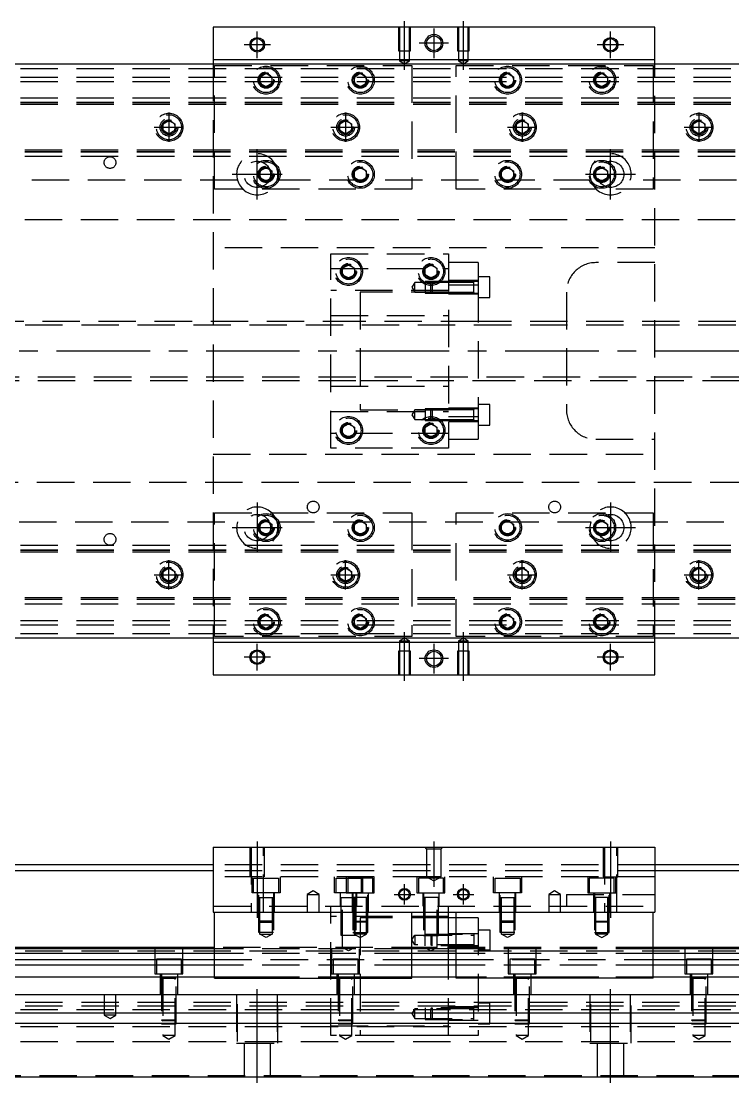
# Model space of a CAD drawing. Extents: x -15 to 942, y -307 to 112.
# Drawn here: x 226.8 to 468.5, y -248.6 to 112 of the extents above; entities that cross this region are included whole.
import ezdxf

# ---------------------------------------------------------------- set-up
doc = ezdxf.new("R2010")
doc.units = 0
doc.linetypes.add('CENTER', pattern=[50.8, 31.75, -6.35, 6.35, -6.35])
doc.linetypes.add('DASHED', pattern=[19.05, 12.7, -6.35])
doc.layers.get('0').update_dxf_attribs({"linetype": 'CONTINUOUS'})
doc.layers.add('CENTER', color=1, linetype='CENTER')

msp = doc.modelspace()

# ---------------------------------------------------------------- linework, layer by layer
at = {"color": 7, "linetype": 'CONTINUOUS'}
for p, q in [((442, 110), (292, 110)), ((292, 110), (292, 99)), ((442, 99), (442, 110)), ((3, 97.5), (731, 97.5)), ((292, 99), (442, 99)), ((292, 99), (292, 97.5)), ((442, 97.5), (442, 99)), ((731, -97.5), (3, -97.5)), ((292, -97.5), (292, -99)), ((442, -99), (292, -99)), ((292, -99), (292, -110)), ((442, -99), (442, -97.5)), ((442, -110), (442, -99)), ((292, -110), (442, -110)), ((292, -168.55), (292, -190.55)), ((292, -168.55), (442, -168.55)), ((442, -168.55), (442, -190.55)), ((292, -174.55), (3, -174.55)), ((292, -176.55), (11, -176.55)), ((731, -174.55), (442, -174.55)), ((723, -176.55), (442, -176.55)), ((292, -190.55), (442, -190.55)), ((292.5, -213.05), (292.5, -190.55)), ((359.5, -213.05), (359.5, -190.55)), ((372, -203.05), (372, -190.55)), ((374.5, -213.05), (374.5, -190.55)), ((441.5, -213.05), (441.5, -190.55)), ((374.5, -192.55), (372, -192.55)), ((372, -203.05), (372, -192.55)), ((292.5, -203.05), (17, -203.05)), ((292.5, -204.589608), (17, -204.589608)), ((292.5, -202.55), (45, -202.55)), ((374.5, -203.05), (359.5, -203.05)), ((374.5, -204.589608), (359.5, -204.589608)), ((660, -202.55), (441.5, -202.55)), ((717, -203.05), (441.5, -203.05)), ((717, -204.589608), (441.5, -204.589608)), ((17, -206.710392), (292.5, -206.710392)), ((292.5, -208.620532), (17, -208.620532)), ((359.5, -206.710392), (374.5, -206.710392)), ((374.5, -208.620532), (359.5, -208.620532)), ((441.5, -206.710392), (717, -206.710392)), ((717, -208.620532), (441.5, -208.620532)), ((292.5, -212.731934), (17, -212.731934)), ((292.5, -213.05), (359.5, -213.05)), ((374.5, -212.731934), (359.5, -212.731934)), ((441.5, -213.05), (374.5, -213.05)), ((717, -212.731934), (441.5, -212.731934)), ((17, -218.55), (717, -218.55)), ((17, -224.85), (717, -224.85)), ((17, -228.25), (717, -228.25)), ((17, -246.55), (717, -246.55))]:
    msp.add_line(p, q, dxfattribs=at)
at = {"color": 3, "linetype": 'DASHED'}
for p, q in [((355.000006, 110), (355.000006, 102)), ((355.35, 110), (355.35, 102)), ((358.65, 102), (358.65, 110)), ((358.999994, 102), (358.999994, 110)), ((375.000006, 110), (375.000006, 102)), ((375.35, 110), (375.35, 102)), ((378.65, 102), (378.65, 110)), ((378.999994, 102), (378.999994, 110)), ((355.000006, 102), (358.999994, 102)), ((355.35, 102), (355.35, 98.5)), ((358.65, 98.5), (358.65, 102)), ((375.000006, 102), (378.999994, 102)), ((375.35, 102), (375.35, 98.5)), ((378.65, 98.5), (378.65, 102)), ((292, 97.5), (292, -97.5)), ((358.65, 98.5), (355.35, 98.5)), ((355.35, 98.5), (357, 97.547372)), ((357, 97.547372), (358.65, 98.5)), ((378.65, 98.5), (375.35, 98.5)), ((375.35, 98.5), (377, 97.547372)), ((377, 97.547372), (378.65, 98.5)), ((442, -97.5), (442, 97.5)), ((17, 96), (717, 96)), ((292.5, 97), (359.5, 97)), ((292.5, 55), (292.5, 97)), ((308, 93.1547), (310, 94.309402)), ((310, 94.309402), (312, 93.1547)), ((340, 93.1547), (342, 94.309402)), ((342, 94.309402), (344, 93.1547)), ((359.5, 97), (359.5, 55)), ((374.5, 97), (441.5, 97)), ((374.5, 55), (374.5, 97)), ((390, 93.1547), (392, 94.309402)), ((392, 94.309402), (394, 93.1547)), ((422, 93.1547), (424, 94.309402)), ((424, 94.309402), (426, 93.1547)), ((441.5, 97), (441.5, 55)), ((17, 93), (717, 93)), ((17, 91.5), (717, 91.5)), ((308, 90.8453), (308, 93.1547)), ((310, 89.690598), (308, 90.8453)), ((312, 90.8453), (310, 89.690598)), ((312, 93.1547), (312, 90.8453)), ((312.483582, 92.286038), (312.5, 92)), ((340, 90.8453), (340, 93.1547)), ((342, 89.690598), (340, 90.8453)), ((344, 90.8453), (342, 89.690598)), ((344, 93.1547), (344, 90.8453)), ((344.483582, 92.286038), (344.5, 92)), ((389.5, 92), (389.518502, 92.303588)), ((390, 90.8453), (390, 93.1547)), ((392, 89.690598), (390, 90.8453)), ((394, 90.8453), (392, 89.690598)), ((394, 93.1547), (394, 90.8453)), ((421.5, 92), (421.512884, 92.253488)), ((422, 90.8453), (422, 93.1547)), ((424, 89.690598), (422, 90.8453)), ((426, 90.8453), (424, 89.690598)), ((426, 93.1547), (426, 90.8453)), ((17, 86), (717, 86)), ((17, 84.460392), (717, 84.460392)), ((17, 84.403994), (717, 84.403994)), ((17, 83.8), (717, 83.8)), ((274.5, 76), (274.534018, 76.411016)), ((275, 77.1547), (277, 78.309402)), ((275, 74.8453), (275, 77.1547)), ((277, 78.309402), (279, 77.1547)), ((279, 77.1547), (279, 74.8453)), ((335, 77.1547), (337, 78.309402)), ((335, 74.8453), (335, 77.1547)), ((337, 78.309402), (339, 77.1547)), ((339, 77.1547), (339, 74.8453)), ((339.483582, 76.286038), (339.5, 76)), ((394.5, 76), (394.534018, 76.411016)), ((395, 77.1547), (397, 78.309402)), ((395, 74.8453), (395, 77.1547)), ((397, 78.309402), (399, 77.1547)), ((399, 77.1547), (399, 74.8453)), ((454.5, 76), (454.534018, 76.411016)), ((455, 77.1547), (457, 78.309402)), ((455, 74.8453), (455, 77.1547)), ((457, 78.309402), (459, 77.1547)), ((459, 77.1547), (459, 74.8453)), ((277, 73.690598), (275, 74.8453)), ((279, 74.8453), (277, 73.690598)), ((337, 73.690598), (335, 74.8453)), ((339, 74.8453), (337, 73.690598)), ((397, 73.690598), (395, 74.8453)), ((399, 74.8453), (397, 73.690598)), ((457, 73.690598), (455, 74.8453)), ((459, 74.8453), (457, 73.690598)), ((717, 68.2), (17, 68.2)), ((717, 67.596006), (17, 67.596006)), ((717, 67.539608), (17, 67.539608)), ((717, 66), (17, 66)), ((308, 61.1547), (310, 62.309402)), ((310, 62.309402), (312, 61.1547)), ((340, 61.1547), (342, 62.309402)), ((342, 62.309402), (344, 61.1547)), ((390, 61.1547), (392, 62.309402)), ((392, 62.309402), (394, 61.1547)), ((422, 61.1547), (424, 62.309402)), ((424, 62.309402), (426, 61.1547)), ((300.291796, 58), (73.708204, 58)), ((308, 58.8453), (308, 61.1547)), ((310, 57.690598), (308, 58.8453)), ((312, 58.8453), (310, 57.690598)), ((312, 61.1547), (312, 58.8453)), ((312.483582, 60.286038), (312.5, 60)), ((420.291796, 58), (313.708204, 58)), ((340, 58.8453), (340, 61.1547)), ((342, 57.690598), (340, 58.8453)), ((344, 58.8453), (342, 57.690598)), ((344, 61.1547), (344, 58.8453)), ((344.483582, 60.286038), (344.5, 60)), ((390, 58.8453), (390, 61.1547)), ((392, 57.690598), (390, 58.8453)), ((394, 58.8453), (392, 57.690598)), ((394, 61.1547), (394, 58.8453)), ((394.483582, 60.286038), (394.5, 60)), ((421.5, 60), (421.512884, 60.253488)), ((422, 58.8453), (422, 61.1547)), ((424, 57.690598), (422, 58.8453)), ((426, 58.8453), (424, 57.690598)), ((426, 61.1547), (426, 58.8453)), ((660.291796, 58), (433.708204, 58)), ((359.5, 55), (292.5, 55)), ((441.5, 55), (374.5, 55)), ((717, 44.5), (22.640312, 44.5)), ((442, 35), (292, 35)), ((332, 33), (372, 33)), ((332, -33), (332, 33)), ((372, 33), (372, -33)), ((336, 28.1547), (338, 29.309402)), ((338, 29.309402), (340, 28.1547)), ((364, 28.1547), (366, 29.309402)), ((366, 29.309402), (368, 28.1547)), ((382, 30), (372, 30)), ((382, 30), (382, 22.36068)), ((442, 30), (422, 30)), ((332, 28), (372, 28)), ((336, 25.8453), (336, 28.1547)), ((338, 24.690598), (336, 25.8453)), ((340, 25.8453), (338, 24.690598)), ((340, 28.1547), (340, 25.8453)), ((340.483582, 27.286038), (340.5, 27)), ((364, 25.8453), (364, 28.1547)), ((366, 24.690598), (364, 25.8453)), ((368, 25.8453), (366, 24.690598)), ((368, 28.1547), (368, 25.8453)), ((368.483582, 27.286038), (368.5, 27)), ((360.5, 23.300636), (359.547372, 21.650636)), ((359.547372, 21.650636), (360.5, 20.000636)), ((360.5, 20.000636), (360.5, 23.300636)), ((364, 23.300636), (360.5, 23.300636)), ((364, 23.65063), (364, 19.65064)), ((366.35, 23.65063), (364, 23.65063)), ((366, 23.300636), (364, 23.300636)), ((366.35, 23.650636), (366, 23.300636)), ((366, 20.000636), (366, 23.300636)), ((372, 23.300636), (366, 23.300636)), ((372, 23.300636), (366, 23.300636)), ((366.35, 23.650636), (366.35, 19.650636)), ((372, 23.650632), (366.35, 23.650636)), ((372, 23.65063), (366.35, 23.65063)), ((382, 23.900636), (372, 23.900636)), ((380.605, 23.650636), (372, 23.650632)), ((380.6, 23.300636), (372, 23.300636)), ((382, 22.36068), (372, 22.36068)), ((382, 23.650636), (380.595, 23.650636)), ((380.6, 19.65063), (380.6, 23.65064)), ((380.6, 23.300636), (380.6, 23.65064)), ((380.6, 23.434174), (380.6, 23.650636)), ((380.6, 23.650636), (380.6, 23.433968)), ((386, 25.150636), (382, 25.150636)), ((382, 22.36068), (382, -22.36068)), ((386, 18.150636), (386, 25.150636)), ((372, 20.5), (332, 20.5)), ((342, 20), (342, -20)), ((372, 20), (342, 20)), ((360.5, 20.000636), (364, 20.000636)), ((364, 20.000636), (366, 20.000636)), ((364, 19.65064), (366.35, 19.65064)), ((366, 20.000636), (372, 20.000636)), ((366, 20.000636), (366.35, 19.650636)), ((366, 20.000636), (372, 20.000636)), ((366.35, 19.65064), (372, 19.65064)), ((366.35, 19.650636), (372, 19.650638)), ((372, 20.000636), (380.6, 20.000636)), ((372, 19.650638), (380.605, 19.650636)), ((372, 19.400636), (382, 19.400636)), ((380.595, 19.650636), (382, 19.650636)), ((380.6, 19.65063), (380.6, 20.000636)), ((380.6, 19.867344), (380.6, 19.650636)), ((380.6, 19.650636), (380.6, 19.867096)), ((382, 18.150636), (386, 18.150636)), ((412, 20), (412, -20)), ((332, 12), (372, 12)), ((342, 10), (42, 10)), ((660, 8.75), (42, 8.75)), ((382, 10), (342, 10)), ((382, 10), (342, 10)), ((382, 9.999994), (342, 9.999994)), ((660.005, 10), (382, 10)), ((42, -8.75), (660, -8.75)), ((42, -10), (342, -10)), ((342, -9.999994), (382, -9.999994)), ((342, -10), (382, -10)), ((342, -10), (382, -10)), ((382, -10), (660.005, -10)), ((332, -12), (372, -12)), ((332, -20.5), (372, -20.5)), ((342, -20), (372, -20)), ((360.5, -20.000636), (359.547372, -21.650636)), ((360.5, -23.300636), (360.5, -20.000636)), ((364, -20.000636), (360.5, -20.000636)), ((364, -19.65064), (364, -23.65063)), ((366.35, -19.65064), (364, -19.65064)), ((366, -20.000636), (364, -20.000636)), ((366.35, -19.650636), (366, -20.000636)), ((366, -23.300636), (366, -20.000636)), ((372, -20.000636), (366, -20.000636)), ((372, -20.000636), (366, -20.000636)), ((366.35, -19.650636), (366.35, -23.650636)), ((372, -19.650638), (366.35, -19.650636)), ((372, -19.65064), (366.35, -19.65064)), ((382, -19.400636), (372, -19.400636)), ((380.605, -19.650636), (372, -19.650638)), ((380.6, -20.000636), (372, -20.000636)), ((382, -19.650636), (380.595, -19.650636)), ((380.6, -23.65064), (380.6, -19.65063)), ((380.6, -20.000636), (380.6, -19.65063)), ((380.6, -19.867096), (380.6, -19.650636)), ((380.6, -19.650636), (380.6, -19.867302)), ((386, -18.150636), (382, -18.150636)), ((386, -25.150636), (386, -18.150636)), ((336, -25.8453), (338, -24.690598)), ((338, -24.690598), (340, -25.8453)), ((359.547372, -21.650636), (360.5, -23.300636)), ((360.5, -23.300636), (364, -23.300636)), ((364, -23.300636), (366, -23.300636)), ((364, -23.65063), (366.35, -23.65063)), ((364, -25.8453), (366, -24.690598)), ((366, -23.300636), (372, -23.300636)), ((366, -23.300636), (366.35, -23.650636)), ((366, -23.300636), (372, -23.300636)), ((366, -24.690598), (368, -25.8453)), ((366.35, -23.65063), (372, -23.65063)), ((366.35, -23.650636), (372, -23.650632)), ((382, -22.36068), (372, -22.36068)), ((372, -23.300636), (380.6, -23.300636)), ((372, -23.650632), (380.605, -23.650636)), ((372, -23.900636), (382, -23.900636)), ((380.595, -23.650636), (382, -23.650636)), ((380.6, -23.65064), (380.6, -23.300636)), ((380.6, -23.433926), (380.6, -23.650636)), ((380.6, -23.650636), (380.6, -23.434174)), ((382, -22.36068), (382, -30)), ((382, -25.150636), (386, -25.150636)), ((372, -28), (332, -28)), ((335.5, -27), (335.518502, -26.696412)), ((336, -28.1547), (336, -25.8453)), ((338, -29.309402), (336, -28.1547)), ((340, -28.1547), (338, -29.309402)), ((340, -25.8453), (340, -28.1547)), ((364, -28.1547), (364, -25.8453)), ((366, -29.309402), (364, -28.1547)), ((368, -28.1547), (366, -29.309402)), ((368, -25.8453), (368, -28.1547)), ((368.483582, -26.713962), (368.5, -27)), ((372, -30), (382, -30)), ((422, -30), (442, -30)), ((292, -35), (442, -35)), ((372, -33), (332, -33)), ((22.640312, -44.5), (717, -44.5)), ((292.5, -55), (359.5, -55)), ((292.5, -97), (292.5, -55)), ((359.5, -55), (359.5, -97)), ((374.5, -97), (374.5, -55)), ((374.5, -55), (441.5, -55)), ((441.5, -55), (441.5, -97)), ((73.708204, -58), (300.291796, -58)), ((307.5, -60), (307.512884, -59.746512)), ((308, -58.8453), (310, -57.690598)), ((308, -61.1547), (308, -58.8453)), ((310, -62.309402), (308, -61.1547)), ((310, -57.690598), (312, -58.8453)), ((312, -61.1547), (310, -62.309402)), ((312, -58.8453), (312, -61.1547)), ((313.708204, -58), (420.291796, -58)), ((340, -58.8453), (342, -57.690598)), ((340, -61.1547), (340, -58.8453)), ((342, -62.309402), (340, -61.1547)), ((342, -57.690598), (344, -58.8453)), ((344, -61.1547), (342, -62.309402)), ((344, -58.8453), (344, -61.1547)), ((344.483582, -59.713962), (344.5, -60)), ((390, -58.8453), (392, -57.690598)), ((390, -61.1547), (390, -58.8453)), ((392, -62.309402), (390, -61.1547)), ((392, -57.690598), (394, -58.8453)), ((394, -61.1547), (392, -62.309402)), ((394, -58.8453), (394, -61.1547)), ((394.483582, -59.713962), (394.5, -60)), ((422, -58.8453), (424, -57.690598)), ((422, -61.1547), (422, -58.8453)), ((424, -62.309402), (422, -61.1547)), ((424, -57.690598), (426, -58.8453)), ((426, -61.1547), (424, -62.309402)), ((426, -58.8453), (426, -61.1547)), ((426.483582, -59.713962), (426.5, -60)), ((433.708204, -58), (660.291796, -58)), ((17, -66), (717, -66)), ((17, -67.539608), (717, -67.539608)), ((17, -67.596006), (717, -67.596006)), ((17, -68.2), (717, -68.2)), ((275, -74.8453), (277, -73.690598)), ((275, -77.1547), (275, -74.8453)), ((277, -73.690598), (279, -74.8453)), ((279, -74.8453), (279, -77.1547)), ((279.483582, -75.713962), (279.5, -76)), ((334.5, -76), (334.534018, -75.588984)), ((335, -74.8453), (337, -73.690598)), ((335, -77.1547), (335, -74.8453)), ((337, -73.690598), (339, -74.8453)), ((339, -74.8453), (339, -77.1547)), ((394.5, -76), (394.534018, -75.588984)), ((395, -74.8453), (397, -73.690598)), ((395, -77.1547), (395, -74.8453)), ((397, -73.690598), (399, -74.8453)), ((399, -74.8453), (399, -77.1547)), ((455, -74.8453), (457, -73.690598)), ((455, -77.1547), (455, -74.8453)), ((457, -73.690598), (459, -74.8453)), ((459, -74.8453), (459, -77.1547)), ((459.483582, -75.713962), (459.5, -76)), ((277, -78.309402), (275, -77.1547)), ((279, -77.1547), (277, -78.309402)), ((337, -78.309402), (335, -77.1547)), ((339, -77.1547), (337, -78.309402)), ((397, -78.309402), (395, -77.1547)), ((399, -77.1547), (397, -78.309402)), ((457, -78.309402), (455, -77.1547)), ((459, -77.1547), (457, -78.309402)), ((717, -83.8), (17, -83.8)), ((717, -84.403994), (17, -84.403994)), ((717, -84.460392), (17, -84.460392)), ((717, -86), (17, -86)), ((308, -90.8453), (310, -89.690598)), ((310, -89.690598), (312, -90.8453)), ((340, -90.8453), (342, -89.690598)), ((342, -89.690598), (344, -90.8453)), ((390, -90.8453), (392, -89.690598)), ((392, -89.690598), (394, -90.8453)), ((422, -90.8453), (424, -89.690598)), ((424, -89.690598), (426, -90.8453)), ((17, -91.5), (717, -91.5)), ((17, -93), (717, -93)), ((307.5, -92), (307.512884, -91.746512)), ((308, -93.1547), (308, -90.8453)), ((310, -94.309402), (308, -93.1547)), ((312, -93.1547), (310, -94.309402)), ((312, -90.8453), (312, -93.1547)), ((340, -93.1547), (340, -90.8453)), ((342, -94.309402), (340, -93.1547)), ((344, -93.1547), (342, -94.309402)), ((344, -90.8453), (344, -93.1547)), ((344.483582, -91.713962), (344.5, -92)), ((390, -93.1547), (390, -90.8453)), ((392, -94.309402), (390, -93.1547)), ((394, -93.1547), (392, -94.309402)), ((394, -90.8453), (394, -93.1547)), ((394.483582, -91.713962), (394.5, -92)), ((422, -93.1547), (422, -90.8453)), ((424, -94.309402), (422, -93.1547)), ((426, -93.1547), (424, -94.309402)), ((426, -90.8453), (426, -93.1547)), ((426.483582, -91.713962), (426.5, -92)), ((17, -96), (717, -96)), ((359.5, -97), (292.5, -97)), ((441.5, -97), (374.5, -97)), ((357, -97.547372), (355.35, -98.5)), ((355.35, -98.5), (358.65, -98.5)), ((355.35, -98.5), (355.35, -102)), ((358.65, -98.5), (357, -97.547372)), ((358.65, -102), (358.65, -98.5)), ((377, -97.547372), (375.35, -98.5)), ((375.35, -98.5), (378.65, -98.5)), ((375.35, -98.5), (375.35, -102)), ((378.65, -98.5), (377, -97.547372)), ((378.65, -102), (378.65, -98.5)), ((358.999994, -102), (355.000006, -102)), ((355.000006, -102), (355.000006, -110)), ((355.35, -102), (355.35, -110)), ((358.65, -110), (358.65, -102)), ((358.999994, -110), (358.999994, -102)), ((378.999994, -102), (375.000006, -102)), ((375.000006, -102), (375.000006, -110)), ((375.35, -102), (375.35, -110)), ((378.65, -110), (378.65, -102)), ((378.999994, -110), (378.999994, -102)), ((304.500006, -168.55), (304.500006, -178.55)), ((304.9, -168.55), (304.9, -190.55)), ((309.1, -190.55), (309.1, -168.55)), ((309.499994, -178.55), (309.499994, -168.55)), ((364.5, -169.05), (364, -168.55)), ((364.5, -169.05), (364.5, -178.55)), ((364.5, -169.05), (369.5, -169.05)), ((369.5, -169.05), (370, -168.55)), ((369.5, -178.55), (369.5, -169.05)), ((424.500006, -168.55), (424.500006, -178.55)), ((424.9, -168.55), (424.9, -190.55)), ((429.1, -190.55), (429.1, -168.55)), ((429.499994, -178.55), (429.499994, -168.55)), ((442, -174.55), (292, -174.55)), ((442, -176.55), (292, -176.55)), ((442, -178.55), (292, -178.55)), ((305.25, -184.05), (305.25, -178.55)), ((305.75, -179.05), (314.25, -179.05)), ((305.75, -184.05), (305.75, -179.05)), ((314.25, -179.05), (314.25, -184.05)), ((314.75, -178.55), (314.75, -184.05)), ((333.25, -184.05), (333.25, -178.55)), ((333.75, -179.05), (342.25, -179.05)), ((333.75, -184.05), (333.75, -179.05)), ((337.25, -178.55), (337.25, -184.05)), ((346.25, -179.05), (337.75, -179.05)), ((337.75, -179.05), (337.75, -184.05)), ((342.25, -179.05), (342.25, -184.05)), ((342.75, -178.55), (342.75, -184.05)), ((346.25, -184.05), (346.25, -179.05)), ((346.75, -184.05), (346.75, -178.55)), ((361.25, -178.55), (361.25, -184.05)), ((370.25, -179.05), (361.75, -179.05)), ((361.75, -179.05), (361.75, -184.05)), ((369.5, -178.55), (364.5, -178.55)), ((364.5, -178.55), (367, -179.993376)), ((367, -179.993376), (369.5, -178.55)), ((370.25, -184.05), (370.25, -179.05)), ((370.75, -184.05), (370.75, -178.55)), ((387.25, -184.05), (387.25, -178.55)), ((387.75, -179.05), (396.25, -179.05)), ((387.75, -184.05), (387.75, -179.05)), ((396.25, -179.05), (396.25, -184.05)), ((396.75, -178.55), (396.75, -184.05)), ((419.25, -178.55), (419.25, -184.05)), ((428.25, -179.05), (419.75, -179.05)), ((419.75, -179.05), (419.75, -184.05)), ((424.500006, -178.55), (429.499994, -178.55)), ((428.25, -184.05), (428.25, -179.05)), ((428.75, -184.05), (428.75, -178.55)), ((326, -183.3953), (324, -184.55)), ((328, -184.55), (326, -183.3953)), ((408, -183.3953), (406, -184.55)), ((410, -184.55), (408, -183.3953)), ((314.75, -184.05), (305.25, -184.05)), ((307.25, -190.55), (307.25, -184.05)), ((307.500006, -197.55), (307.499992, -184.05)), ((307.499994, -185.65), (312.500006, -185.65)), ((307.9, -198.05), (307.9, -185.65)), ((312.1, -185.65), (312.1, -198.05)), ((312.500008, -184.05), (312.499994, -197.55)), ((312.75, -184.05), (312.75, -190.55)), ((324, -184.55), (326, -184.55)), ((324, -184.55), (324, -190.55)), ((326, -184.55), (328, -184.55)), ((328, -190.55), (328, -184.55)), ((342.75, -184.05), (333.25, -184.05)), ((335.25, -188.55), (335.25, -184.05)), ((335.500006, -198.55), (335.499994, -184.05)), ((335.499995, -185.65), (340.500005, -185.65)), ((335.9, -202.55), (335.9, -185.65)), ((337.25, -184.05), (346.75, -184.05)), ((339.25, -184.05), (339.25, -190.55)), ((339.499992, -184.05), (339.500006, -197.55)), ((344.500006, -185.65), (339.499994, -185.65)), ((339.9, -185.65), (339.9, -198.05)), ((340.1, -185.65), (340.1, -202.55)), ((340.500006, -184.05), (340.499994, -198.55)), ((340.75, -184.05), (340.75, -188.55)), ((344.1, -198.05), (344.1, -185.65)), ((344.499994, -197.55), (344.500008, -184.05)), ((344.75, -190.55), (344.75, -184.05)), ((361.25, -184.05), (370.75, -184.05)), ((363.25, -184.05), (363.25, -188.55)), ((363.499994, -184.05), (363.500006, -198.55)), ((368.500005, -185.65), (363.499995, -185.65)), ((363.9, -185.65), (363.9, -202.55)), ((368.1, -202.55), (368.1, -185.65)), ((368.499994, -198.55), (368.500006, -184.05)), ((368.75, -188.55), (368.75, -184.05)), ((396.75, -184.05), (387.25, -184.05)), ((389.25, -190.55), (389.25, -184.05)), ((389.500006, -197.55), (389.499992, -184.05)), ((389.499994, -185.65), (394.500006, -185.65)), ((389.9, -198.05), (389.9, -185.65)), ((394.1, -185.65), (394.1, -198.05)), ((394.500008, -184.05), (394.499994, -197.55)), ((394.75, -184.05), (394.75, -190.55)), ((406, -184.55), (408, -184.55)), ((406, -184.55), (406, -190.55)), ((408, -184.55), (410, -184.55)), ((410, -190.55), (410, -184.55)), ((412, -184.55), (442, -184.55)), ((412, -184.55), (412, -188.55)), ((419.25, -184.05), (428.75, -184.05)), ((421.25, -184.05), (421.25, -190.55)), ((421.499992, -184.05), (421.500006, -197.55)), ((426.500006, -185.65), (421.499994, -185.65)), ((421.9, -185.65), (421.9, -198.05)), ((426.1, -198.05), (426.1, -185.65)), ((426.499994, -197.55), (426.500008, -184.05)), ((426.75, -190.55), (426.75, -184.05)), ((292, -188.55), (442, -188.55)), ((332, -190.55), (332, -188.55)), ((332, -232.55), (332, -190.55)), ((372, -190.55), (372, -188.55)), ((312.5, -193.65), (307.5, -193.65)), ((307.9, -194.05), (307.5, -193.65)), ((307.9, -194.05), (312.1, -194.05)), ((312.5, -193.65), (312.1, -194.05)), ((372, -192.05), (332, -192.05)), ((339.5, -193.65), (344.5, -193.65)), ((339.5, -193.65), (339.9, -194.05)), ((344.1, -194.05), (339.9, -194.05)), ((342, -192.55), (342, -232.55)), ((372, -192.55), (342, -192.55)), ((344.1, -194.05), (344.5, -193.65)), ((382, -192.55), (374.5, -192.55)), ((382, -192.55), (382, -232.55)), ((394.5, -193.65), (389.5, -193.65)), ((389.9, -194.05), (389.5, -193.65)), ((389.9, -194.05), (394.1, -194.05)), ((394.5, -193.65), (394.1, -194.05)), ((421.5, -193.65), (426.5, -193.65)), ((421.5, -193.65), (421.9, -194.05)), ((426.1, -194.05), (421.9, -194.05)), ((426.1, -194.05), (426.5, -193.65)), ((312.499994, -197.55), (307.500006, -197.55)), ((307.9, -198.05), (312.1, -198.05)), ((310, -199.262436), (307.9, -198.05)), ((312.1, -198.05), (310, -199.262436)), ((339.500006, -197.55), (344.499994, -197.55)), ((344.1, -198.05), (339.9, -198.05)), ((339.9, -198.05), (342, -199.262436)), ((342, -199.262436), (344.1, -198.05)), ((364, -200.25), (364, -198.050006)), ((364, -198.050006), (382, -198.050006)), ((366, -198.4), (366.35, -198.05)), ((366.35, -200.25), (366.35, -198.05)), ((372, -197.8), (382, -197.8)), ((380.6, -198.049994), (380.6, -202.050006)), ((382, -196.55), (386, -196.55)), ((386, -196.55), (386, -196.85)), ((386, -196.85), (386, -200.25)), ((394.499994, -197.55), (389.500006, -197.55)), ((389.9, -198.05), (394.1, -198.05)), ((392, -199.262436), (389.9, -198.05)), ((394.1, -198.05), (392, -199.262436)), ((421.500006, -197.55), (426.499994, -197.55)), ((426.1, -198.05), (421.9, -198.05)), ((421.9, -198.05), (424, -199.262436)), ((424, -199.262436), (426.1, -198.05)), ((340.499994, -198.55), (335.500006, -198.55)), ((359.547372, -200.05), (360.5, -198.4)), ((360.5, -201.7), (359.547372, -200.05)), ((360.5, -198.4), (360.5, -201.7)), ((360.5, -198.4), (380.6, -198.4)), ((380.6, -201.7), (360.5, -201.7)), ((363.500006, -198.55), (368.499994, -198.55)), ((364, -202.049994), (364, -200.25)), ((366, -198.4), (366, -200.25)), ((366, -200.25), (366, -201.7)), ((366.35, -202.05), (366, -201.7)), ((366.35, -202.05), (366.35, -200.25)), ((386, -200.25), (386, -203.55)), ((660, -203.8), (42, -203.8)), ((272.25, -203.05), (272.25, -211.55)), ((281.75, -211.55), (281.75, -203.05)), ((441.5, -202.55), (292.5, -202.55)), ((359.5, -203.05), (292.5, -203.05)), ((359.5, -204.589608), (292.5, -204.589608)), ((332.25, -203.05), (332.25, -211.55)), ((335.9, -202.55), (340.1, -202.55)), ((338, -203.762436), (335.9, -202.55)), ((340.1, -202.55), (338, -203.762436)), ((341.75, -211.55), (341.75, -203.05)), ((368.1, -202.55), (363.9, -202.55)), ((363.9, -202.55), (366, -203.762436)), ((382, -202.049994), (364, -202.049994)), ((366, -203.762436), (368.1, -202.55)), ((382, -202.3), (372, -202.3)), ((372, -232.55), (372, -203.05)), ((372, -232.55), (372, -203.05)), ((441.5, -203.05), (374.5, -203.05)), ((441.5, -204.589608), (374.5, -204.589608)), ((386, -203.55), (382, -203.55)), ((392.25, -203.05), (392.25, -211.55)), ((401.75, -211.55), (401.75, -203.05)), ((452.25, -203.05), (452.25, -211.55)), ((461.75, -211.55), (461.75, -203.05)), ((281.25, -206.55), (272.75, -206.55)), ((272.75, -206.55), (272.75, -211.55)), ((281.25, -211.55), (281.25, -206.55)), ((292.5, -206.710392), (359.5, -206.710392)), ((359.5, -208.620532), (292.5, -208.620532)), ((341.25, -206.55), (332.75, -206.55)), ((332.75, -206.55), (332.75, -211.55)), ((341.25, -211.55), (341.25, -206.55)), ((374.5, -206.710392), (441.5, -206.710392)), ((441.5, -208.620532), (374.5, -208.620532)), ((401.25, -206.55), (392.75, -206.55)), ((392.75, -206.55), (392.75, -211.55)), ((401.25, -211.55), (401.25, -206.55)), ((461.25, -206.55), (452.75, -206.55)), ((452.75, -206.55), (452.75, -211.55)), ((461.25, -211.55), (461.25, -206.55)), ((272.25, -211.55), (281.75, -211.55)), ((274, -211.55), (274, -218.55)), ((274.500006, -211.55), (274.500006, -228.55)), ((279.499994, -228.55), (279.499994, -211.55)), ((280, -218.55), (280, -211.55)), ((332.25, -211.55), (341.75, -211.55)), ((334, -211.55), (334, -218.55)), ((334.500006, -211.55), (334.500006, -228.55)), ((339.499994, -228.55), (339.499994, -211.55)), ((340, -218.55), (340, -211.55)), ((392.25, -211.55), (401.75, -211.55)), ((394, -211.55), (394, -218.55)), ((394.500006, -211.55), (394.500006, -228.55)), ((399.499994, -228.55), (399.499994, -211.55)), ((400, -218.55), (400, -211.55)), ((452.25, -211.55), (461.75, -211.55)), ((454, -211.55), (454, -218.55)), ((454.500006, -211.55), (454.500006, -228.55)), ((459.499994, -228.55), (459.499994, -211.55)), ((460, -218.55), (460, -211.55)), ((279.500006, -213.15), (274.499994, -213.15)), ((274.9, -213.15), (274.9, -232.55)), ((279.1, -232.55), (279.1, -213.15)), ((359.5, -212.731934), (292.5, -212.731934)), ((339.500006, -213.15), (334.499994, -213.15)), ((334.9, -213.15), (334.9, -232.55)), ((339.1, -232.55), (339.1, -213.15)), ((441.5, -212.731934), (374.5, -212.731934)), ((399.500006, -213.15), (394.499994, -213.15)), ((394.9, -213.15), (394.9, -232.55)), ((399.1, -232.55), (399.1, -213.15)), ((459.500006, -213.15), (454.499994, -213.15)), ((454.9, -213.15), (454.9, -232.55)), ((459.1, -232.55), (459.1, -213.15)), ((255, -218.55), (255, -225.55)), ((259, -225.55), (259, -218.55)), ((300, -218.55), (300, -235.05)), ((300.291796, -234.55), (300.291796, -218.55)), ((313.708204, -218.55), (313.708204, -234.55)), ((314, -235.05), (314, -218.55)), ((420, -218.55), (420, -235.05)), ((420.291796, -234.55), (420.291796, -218.55)), ((433.708204, -218.55), (433.708204, -234.55)), ((434, -235.05), (434, -218.55)), ((660, -221.3), (42, -221.3)), ((660, -222.55), (42, -222.55)), ((360.5, -223.4), (359.547372, -225.05)), ((360.5, -226.7), (360.5, -223.4)), ((380.6, -223.4), (360.5, -223.4)), ((364, -223.050006), (364, -224.85)), ((382, -223.050006), (364, -223.050006)), ((366.35, -223.05), (366, -223.4)), ((366, -224.85), (366, -223.4)), ((366.35, -223.05), (366.35, -224.85)), ((382, -222.8), (372, -222.8)), ((380.6, -227.050006), (380.6, -223.049994)), ((386, -221.55), (382, -221.55)), ((386, -224.85), (386, -221.55)), ((17, -223.7), (717, -223.7)), ((259, -225.55), (255, -225.55)), ((255, -225.55), (257, -226.7047)), ((257, -226.7047), (259, -225.55)), ((359.547372, -225.05), (360.5, -226.7)), ((360.5, -226.7), (380.6, -226.7)), ((364, -224.85), (364, -227.049994)), ((364, -227.049994), (382, -227.049994)), ((366, -226.7), (366, -224.85)), ((366, -226.7), (366.35, -227.05)), ((366.35, -224.85), (366.35, -227.05)), ((386, -228.25), (386, -224.85)), ((17, -229.4), (717, -229.4)), ((274.5, -227.15), (279.5, -227.15)), ((274.5, -227.15), (274.9, -227.55)), ((274.500006, -228.55), (279.499994, -228.55)), ((279.1, -227.55), (274.9, -227.55)), ((279.1, -227.55), (279.5, -227.15)), ((332, -229.17077), (372, -229.17077)), ((334.5, -227.15), (339.5, -227.15)), ((334.5, -227.15), (334.9, -227.55)), ((334.500006, -228.55), (339.499994, -228.55)), ((339.1, -227.55), (334.9, -227.55)), ((339.1, -227.55), (339.5, -227.15)), ((372, -227.3), (382, -227.3)), ((382, -228.55), (386, -228.55)), ((386, -228.55), (386, -228.25)), ((394.5, -227.15), (399.5, -227.15)), ((394.5, -227.15), (394.9, -227.55)), ((394.500006, -228.55), (399.499994, -228.55)), ((399.1, -227.55), (394.9, -227.55)), ((399.1, -227.55), (399.5, -227.15)), ((454.5, -227.15), (459.5, -227.15)), ((454.5, -227.15), (454.9, -227.55)), ((454.500006, -228.55), (459.499994, -228.55)), ((459.1, -227.55), (454.9, -227.55)), ((459.1, -227.55), (459.5, -227.15)), ((279.1, -232.55), (274.9, -232.55)), ((274.9, -232.55), (277, -233.762436)), ((277, -233.762436), (279.1, -232.55)), ((372, -232.55), (332, -232.55)), ((339.1, -232.55), (334.9, -232.55)), ((334.9, -232.55), (337, -233.762436)), ((337, -233.762436), (339.1, -232.55)), ((382, -232.55), (342, -232.55)), ((399.1, -232.55), (394.9, -232.55)), ((394.9, -232.55), (397, -233.762436)), ((397, -233.762436), (399.1, -232.55)), ((459.1, -232.55), (454.9, -232.55)), ((454.9, -232.55), (457, -233.762436)), ((457, -233.762436), (459.1, -232.55)), ((17, -234.55), (717, -234.55)), ((300, -235.05), (314, -235.05)), ((302.5, -235.05), (302.5, -246.55)), ((311.5, -246.55), (311.5, -235.05)), ((420, -235.05), (434, -235.05)), ((422.5, -235.05), (422.5, -246.55)), ((431.5, -246.55), (431.5, -235.05)), ((23.499992, -246.05), (717, -246.05))]:
    msp.add_line(p, q, dxfattribs=at)
at = {"color": 3, "linetype": 'CONTINUOUS'}
for centre, radius in [((307, 104), 2.5), ((427, 104), 2.5), ((307, -104), 2.5), ((427, -104), 2.5), ((357, -184.55), 2), ((377, -184.55), 2)]:
    msp.add_circle(centre, radius, dxfattribs=at)
at = {"color": 7, "linetype": 'CONTINUOUS'}
for centre, radius in [((307, 104), 2.1), ((367, 104.5), 3), ((367, 104.5), 2.5), ((427, 104), 2.1), ((307, -104), 2.1), ((367, -104.5), 3), ((367, -104.5), 2.5), ((427, -104), 2.1), ((357, -184.55), 1.65), ((377, -184.55), 1.65)]:
    msp.add_circle(centre, radius, dxfattribs=at)
at = {"color": 3, "linetype": 'DASHED'}
for centre, radius in [((310, 92), 4.75), ((310, 92), 4.25), ((310, 92), 2.75), ((310, 92), 2.5), ((342, 92), 4.75), ((342, 92), 4.25), ((342, 92), 2.75), ((342, 92), 2.5), ((392, 92), 4.75), ((392, 92), 4.25), ((392, 92), 2.75), ((392, 92), 2.5), ((424, 92), 4.75), ((424, 92), 4.25), ((424, 92), 2.75), ((424, 92), 2.5), ((277, 76), 4.75), ((277, 76), 4.25), ((337, 76), 4.75), ((337, 76), 4.25), ((397, 76), 4.75), ((397, 76), 4.25), ((457, 76), 4.75), ((457, 76), 4.25), ((277, 76), 3), ((277, 76), 2.5), ((277, 76), 2.1), ((337, 76), 3), ((337, 76), 2.5), ((337, 76), 2.1), ((397, 76), 3), ((397, 76), 2.5), ((397, 76), 2.1), ((457, 76), 3), ((457, 76), 2.5), ((457, 76), 2.1), ((257, 64), 2), ((307, 60), 4.5), ((310, 60), 4.75), ((310, 60), 4.25), ((310, 60), 2.75), ((310, 60), 2.5), ((310, 60), 2.1), ((342, 60), 4.75), ((342, 60), 4.25), ((342, 60), 2.75), ((342, 60), 2.5), ((342, 60), 2.1), ((392, 60), 4.75), ((392, 60), 4.25), ((392, 60), 2.75), ((392, 60), 2.5), ((392, 60), 2.1), ((424, 60), 4.75), ((424, 60), 4.25), ((424, 60), 2.75), ((424, 60), 2.5), ((424, 60), 2.1), ((427, 60), 4.5), ((338, 27), 4.75), ((338, 27), 4.25), ((338, 27), 2.75), ((338, 27), 2.5), ((338, 27), 2.1), ((366, 27), 4.75), ((366, 27), 4.25), ((366, 27), 2.75), ((366, 27), 2.5), ((366, 27), 2.1), ((338, -27), 4.75), ((338, -27), 4.25), ((338, -27), 2.75), ((338, -27), 2.5), ((338, -27), 2.1), ((366, -27), 4.75), ((366, -27), 4.25), ((366, -27), 2.75), ((366, -27), 2.5), ((366, -27), 2.1), ((326, -53), 2), ((408, -53), 2), ((307, -60), 4.5), ((310, -60), 4.75), ((310, -60), 4.25), ((310, -60), 2.75), ((310, -60), 2.5), ((342, -60), 4.75), ((342, -60), 4.25), ((342, -60), 2.75), ((342, -60), 2.5), ((392, -60), 4.75), ((392, -60), 4.25), ((392, -60), 2.75), ((392, -60), 2.5), ((424, -60), 4.75), ((424, -60), 4.25), ((424, -60), 2.75), ((424, -60), 2.5), ((427, -60), 4.5), ((310, -60), 2.1), ((342, -60), 2.1), ((392, -60), 2.1), ((424, -60), 2.1), ((257, -64), 2), ((277, -76), 4.75), ((277, -76), 4.25), ((337, -76), 4.75), ((337, -76), 4.25), ((397, -76), 4.75), ((397, -76), 4.25), ((457, -76), 4.75), ((457, -76), 4.25), ((277, -76), 3), ((277, -76), 2.5), ((277, -76), 2.1), ((337, -76), 3), ((337, -76), 2.5), ((337, -76), 2.1), ((397, -76), 3), ((397, -76), 2.5), ((397, -76), 2.1), ((457, -76), 3), ((457, -76), 2.5), ((457, -76), 2.1), ((310, -92), 4.75), ((310, -92), 4.25), ((310, -92), 2.75), ((310, -92), 2.5), ((342, -92), 4.75), ((342, -92), 4.25), ((342, -92), 2.75), ((342, -92), 2.5), ((392, -92), 4.75), ((392, -92), 4.25), ((392, -92), 2.75), ((392, -92), 2.5), ((424, -92), 4.75), ((424, -92), 4.25), ((424, -92), 2.75), ((424, -92), 2.5)]:
    msp.add_circle(centre, radius, dxfattribs=at)
for centre, radius, start, end in [((310, 92), 2.1, 102.24721, 137.75279), ((310, 92), 2.1, 77.75279, 102.24721), ((310, 92), 2.1, 42.24721, 77.75279), ((342, 92), 2.1, 102.24721, 137.75279), ((342, 92), 2.1, 77.75279, 102.24721), ((342, 92), 2.1, 42.24721, 77.75279), ((392, 92), 2.1, 102.24721, 137.75279), ((392, 92), 2.1, 77.75279, 102.24721), ((392, 92), 2.1, 42.24721, 77.75279), ((424, 92), 2.1, 102.24721, 137.75279), ((424, 92), 2.1, 77.75279, 102.24721), ((424, 92), 2.1, 42.24721, 77.75279), ((310, 92), 2.1, 162.24721, 180), ((310, 92), 2.1, 180, 197.75279), ((310, 92), 2.1, 137.75279, 162.24721), ((310, 92), 2.1, 197.75279, 222.24721), ((310, 92), 2.1, 222.24721, 257.75279), ((310, 92), 2.1, 282.24721, 317.75279), ((310, 92), 2.1, 17.75279, 42.24721), ((310, 92), 2.1, 317.75279, 342.24721), ((310, 92), 2.1, 342.24721, 17.75279), ((342, 92), 2.1, 162.24721, 180), ((342, 92), 2.1, 180, 197.75279), ((342, 92), 2.1, 137.75279, 162.24721), ((342, 92), 2.1, 197.75279, 222.24721), ((342, 92), 2.1, 222.24721, 257.75279), ((342, 92), 2.1, 282.24721, 317.75279), ((342, 92), 2.1, 17.75279, 42.24721), ((342, 92), 2.1, 317.75279, 342.24721), ((342, 92), 2.1, 342.24721, 17.75279), ((392, 92), 2.1, 162.24721, 180), ((392, 92), 2.1, 180, 197.75279), ((392, 92), 2.1, 137.75279, 162.24721), ((392, 92), 2.1, 197.75279, 222.24721), ((392, 92), 2.1, 222.24721, 257.75279), ((392, 92), 2.1, 282.24721, 317.75279), ((392, 92), 2.1, 17.75279, 42.24721), ((392, 92), 2.1, 317.75279, 342.24721), ((392, 92), 2.1, 342.24721, 17.75279), ((424, 92), 2.1, 162.24721, 180), ((424, 92), 2.1, 180, 197.75279), ((424, 92), 2.1, 137.75279, 162.24721), ((424, 92), 2.1, 197.75279, 222.24721), ((424, 92), 2.1, 222.24721, 257.75279), ((424, 92), 2.1, 282.24721, 317.75279), ((424, 92), 2.1, 17.75279, 42.24721), ((424, 92), 2.1, 317.75279, 342.24721), ((424, 92), 2.1, 342.24721, 17.75279), ((310, 92), 2.1, 257.75279, 282.24721), ((342, 92), 2.1, 257.75279, 282.24721), ((392, 92), 2.1, 257.75279, 282.24721), ((424, 92), 2.1, 257.75279, 282.24721), ((307, 60), 7, 343.39845, 196.60155), ((427, 60), 7, 343.39845, 196.60155), ((307, 60), 7, 196.60155, 343.39845), ((427, 60), 7, 196.60155, 343.39845), ((422, 20), 10, 90, 180), ((422, -20), 10, 180, 270), ((307, -60), 7, 16.60155, 163.39845), ((427, -60), 7, 16.60155, 163.39845), ((307, -60), 7, 163.39845, 16.60155), ((427, -60), 7, 163.39845, 16.60155), ((310, -92), 2.1, 102.24721, 137.75279), ((310, -92), 2.1, 77.75279, 102.24721), ((310, -92), 2.1, 42.24721, 77.75279), ((342, -92), 2.1, 102.24721, 137.75279), ((342, -92), 2.1, 77.75279, 102.24721), ((342, -92), 2.1, 42.24721, 77.75279), ((392, -92), 2.1, 102.24721, 137.75279), ((392, -92), 2.1, 77.75279, 102.24721), ((392, -92), 2.1, 42.24721, 77.75279), ((424, -92), 2.1, 102.24721, 137.75279), ((424, -92), 2.1, 77.75279, 102.24721), ((424, -92), 2.1, 42.24721, 77.75279), ((310, -92), 2.1, 162.24721, 180), ((310, -92), 2.1, 180, 197.75279), ((310, -92), 2.1, 137.75279, 162.24721), ((310, -92), 2.1, 197.75279, 222.24721), ((310, -92), 2.1, 222.24721, 257.75279), ((310, -92), 2.1, 282.24721, 317.75279), ((310, -92), 2.1, 17.75279, 42.24721), ((310, -92), 2.1, 317.75279, 342.24721), ((310, -92), 2.1, 342.24721, 17.75279), ((342, -92), 2.1, 162.24721, 180), ((342, -92), 2.1, 180, 197.75279), ((342, -92), 2.1, 137.75279, 162.24721), ((342, -92), 2.1, 197.75279, 222.24721), ((342, -92), 2.1, 222.24721, 257.75279), ((342, -92), 2.1, 282.24721, 317.75279), ((342, -92), 2.1, 17.75279, 42.24721), ((342, -92), 2.1, 317.75279, 342.24721), ((342, -92), 2.1, 342.24721, 17.75279), ((392, -92), 2.1, 162.24721, 180), ((392, -92), 2.1, 180, 197.75279), ((392, -92), 2.1, 137.75279, 162.24721), ((392, -92), 2.1, 197.75279, 222.24721), ((392, -92), 2.1, 222.24721, 257.75279), ((392, -92), 2.1, 282.24721, 317.75279), ((392, -92), 2.1, 17.75279, 42.24721), ((392, -92), 2.1, 317.75279, 342.24721), ((392, -92), 2.1, 342.24721, 17.75279), ((424, -92), 2.1, 162.24721, 180), ((424, -92), 2.1, 180, 197.75279), ((424, -92), 2.1, 137.75279, 162.24721), ((424, -92), 2.1, 197.75279, 222.24721), ((424, -92), 2.1, 222.24721, 257.75279), ((424, -92), 2.1, 282.24721, 317.75279), ((424, -92), 2.1, 17.75279, 42.24721), ((424, -92), 2.1, 317.75279, 342.24721), ((424, -92), 2.1, 342.24721, 17.75279), ((310, -92), 2.1, 257.75279, 282.24721), ((342, -92), 2.1, 257.75279, 282.24721), ((392, -92), 2.1, 257.75279, 282.24721), ((424, -92), 2.1, 257.75279, 282.24721)]:
    msp.add_arc(centre, radius, start, end, dxfattribs=at)
at = {"layer": 'CENTER', "color": 1, "linetype": 'CENTER'}
for p, q in [((357, 95.547372), (357, 112)), ((377, 95.547372), (377, 112)), ((307, 99.5), (307, 108.5)), ((367, 109.5), (367, 99.5)), ((427, 99.5), (427, 108.5)), ((311.5, 104), (302.5, 104)), ((372, 104.5), (362, 104.5)), ((431.5, 104), (422.5, 104)), ((277, 81), (277, 71)), ((337, 81), (337, 71)), ((397, 81), (397, 71)), ((457, 81), (457, 71)), ((272, 76), (282, 76)), ((332, 76), (342, 76)), ((392, 76), (402, 76)), ((452, 76), (462, 76)), ((307, 51.5), (307, 68.5)), ((427, 51.5), (427, 68.5)), ((298.5, 60), (315.5, 60)), ((418.5, 60), (435.5, 60)), ((-15.168461, 0), (784.454308, 0)), ((307, -51.5), (307, -68.5)), ((427, -51.5), (427, -68.5)), ((298.5, -60), (315.5, -60)), ((418.5, -60), (435.5, -60)), ((277, -81), (277, -71)), ((337, -81), (337, -71)), ((397, -81), (397, -71)), ((457, -81), (457, -71)), ((272, -76), (282, -76)), ((332, -76), (342, -76)), ((392, -76), (402, -76)), ((452, -76), (462, -76)), ((357, -112), (357, -95.547372)), ((377, -112), (377, -95.547372)), ((307, -108.5), (307, -99.5)), ((367, -99.5), (367, -109.5)), ((427, -108.5), (427, -99.5)), ((311.5, -104), (302.5, -104)), ((372, -104.5), (362, -104.5)), ((431.5, -104), (422.5, -104)), ((307, -166.55), (307, -192.55)), ((367, -166.55), (367, -181.993376)), ((427, -166.55), (427, -192.55)), ((357, -188.05), (357, -181.05)), ((377, -188.05), (377, -181.05)), ((353.5, -184.55), (360.5, -184.55)), ((373.5, -184.55), (380.5, -184.55)), ((-15.168461, -212.55), (784.454308, -212.55)), ((307, -248.55), (307, -216.55)), ((427, -248.55), (427, -216.55))]:
    msp.add_line(p, q, dxfattribs=at)

doc.saveas('drawing.dxf')
